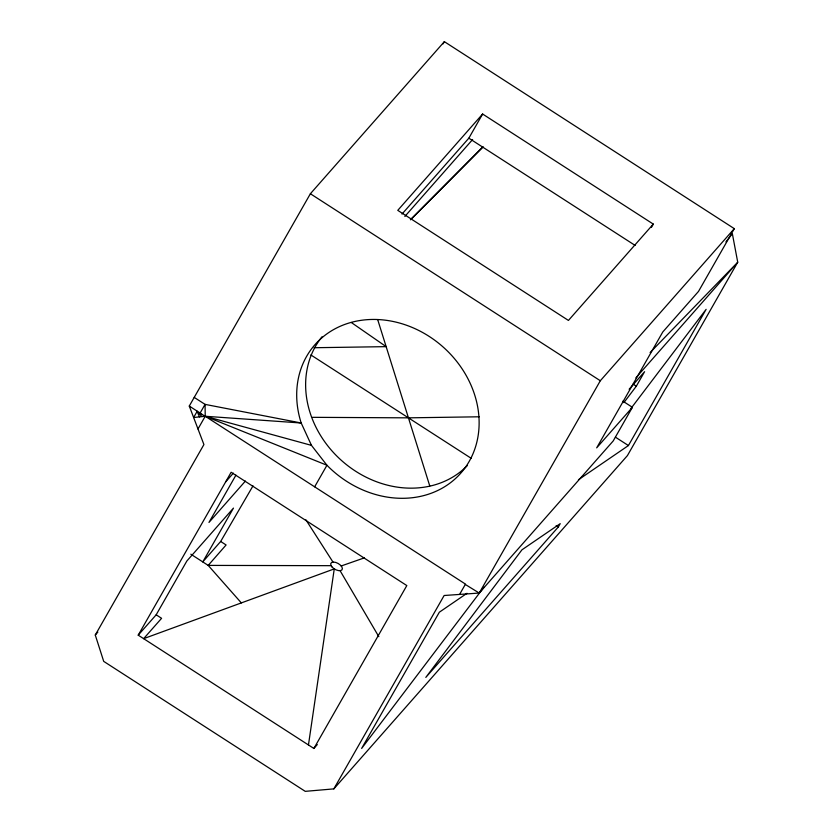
<?xml version="1.0" encoding="UTF-8"?>
<svg xmlns="http://www.w3.org/2000/svg" width="833" height="833" viewBox="0 0 833 833"><rect width="100%" height="100%" fill="white"/><g stroke="black" fill="none" stroke-linecap="round" stroke-linejoin="round"><path stroke-width="1.25" d="M308.46 744.962L334.262 568.897L143.64 638.661L161.592 618.305L156.177 614.806L138.216 635.163L313.885 748.461L317.29 744.567M725.928 241.882L732.363 233.75L737.726 262.208L627.426 455.589L333.835 788.882L305.242 791.35L103.709 661.371L95.274 635.027L203.918 444.562L189.278 406.056L310.376 193.745L444.353 41.65L734.3 228.648L698.502 291.425L662.776 331.982L596.678 447.862L632.403 407.306L622.855 401.152M189.278 406.056L199.222 412.481L198.337 414.043L202.055 414.428L205.23 416.261L465.48 584.1L459.587 594.429L444.135 595.501L333.835 788.882M197.983 428.974L205.23 416.261L205.064 404.38L194.214 397.393M443.062 43.91L444.353 41.65M138.216 635.163L231.147 472.259L406.816 585.568L313.885 748.461M156.177 614.806L186.852 561.015L233.459 508.109L202.773 561.9L220.672 541.471L252.993 485.868M235.937 475.143L208.968 522.437L245.402 481.068M401.995 214.071L468.844 138.174L482.619 114.027L653.291 224.098L651.416 227.399M314.666 486.795L326.952 465.251A97.169 82.915 41.4 0 0 472.53 454.808A97.169 82.915 41.4 0 0 390.979 321.059A97.169 82.915 41.4 0 0 301.192 422.997L205.23 416.261L193.631 417.51L197.234 411.2L199.431 416.885L202.055 414.428L199.222 412.481M734.3 228.648L600.322 380.743L479.225 593.054L459.587 594.429M623.844 402.662L636.318 386.21L644.596 371.695L629.134 389.25M558.349 526.935L560.213 523.655L521.927 549.842L425.809 677.406L558.349 526.935L556.184 525.529M632.403 407.306L613.203 440.959L479.225 593.054L465.293 584.443M578.446 479.735L628.426 445.551L706.124 309.345L630.893 408.545M199.483 414.147L205.064 404.38L301.192 422.997L311.469 445.374L326.952 465.251L205.23 416.261L311.469 445.374M483.89 587.223L361.637 748.43L439.335 612.213L466.98 593.304M482.619 114.027L397.768 210.353L568.439 320.434L653.291 224.098M404.848 216.465L472.623 139.517M225.628 481.911L233.355 473.144M95.274 635.027L97.846 632.101M635.798 377.932L737.726 262.208L650.125 352.536M410.752 219.652L483.015 146.941M410.409 219.693L482.89 146.962M341.197 565.971L364.469 557.829M314.135 347.725L386.148 346.643L351.307 322.506M479.162 416.792L408.441 417.843L312.458 417.333M331.107 565.68L208.198 565.399L190.819 554.195M468.844 138.174L635.173 245.443M633.07 384.117L636.318 386.21M310.376 193.745L600.322 380.743M615.41 437.158L628.426 445.551M310.834 354.931L471.343 458.4M220.672 541.471L226.097 544.969L208.198 565.399L241.341 602.905M305.919 519.834L332.981 562.088M340.083 570.688L378.828 636.683M377.693 319.633L429.766 485.962M467.428 465.48A97.169 82.915 41.4 0 1 341.832 460.774A97.169 82.915 41.4 0 1 322.007 336.771M331.867 566.804A6.477 3.332 29.7 0 0 341.936 569.897A6.477 3.332 29.7 0 0 335.793 562.452A6.477 3.332 29.7 0 0 331.867 566.804"/></g></svg>
